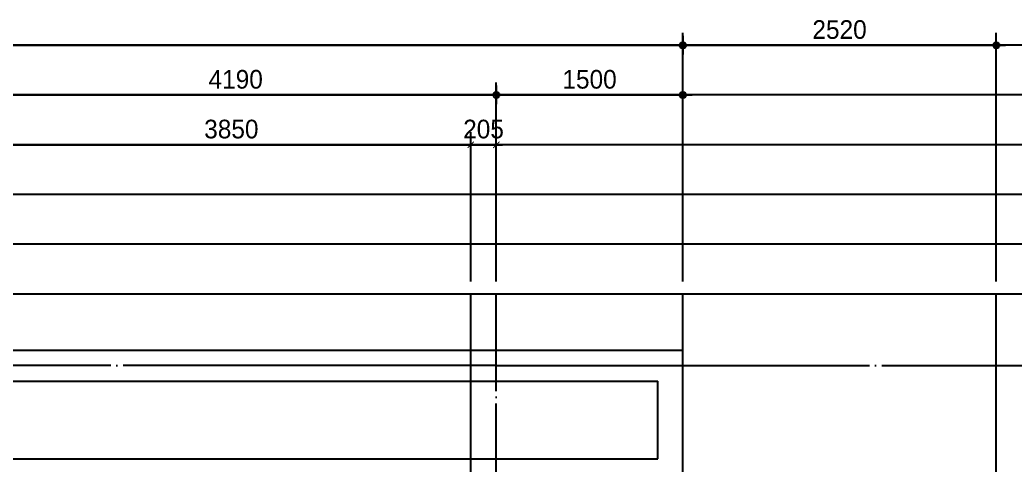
# Model space of a CAD drawing. Header units: millimetres. Extents: x -24416 to 92204, y -190080 to 23760.
# Drawn here: x 76516 to 84517, y -169908 to -166330 of the extents above; entities that cross this region are included whole.
import ezdxf

# ---------------------------------------------------------------- set-up
doc = ezdxf.new("R2010")
doc.units = ezdxf.units.MM
doc.header["$LTSCALE"] = 50
doc.linetypes.add('AUDIT_D_220706163347-0', pattern=[0])
doc.linetypes.add('CEN', pattern=[62, 60, -1, 0, -1])
doc.layers.get('defpoints').update_dxf_attribs({"color": 139})
for name, color, linetype in [('AA-XXXX-DIMS', 7, 'Continuous'), ('CEN_CON', 1, 'CEN'), ('CEN_WALL', 12, 'CEN'), ('CONC', 2, 'Continuous'), ('DIM', 7, 'AUDIT_D_220706163347-0')]:
    doc.layers.add(name, color=color, linetype=linetype)
doc.layers.add('AA-XXXX-MC', color=153, linetype='AUDIT_D_220706163347-0', plot=False)
doc.layers.add('MC', color=135, linetype='Continuous', plot=False)
doc.styles.add('HAUD01', font='Dotum.ttf')
doc.styles.add('맑은고딕', font='malgun.ttf', dxfattribs={"width": 0.9})
doc.dimstyles.new('DIM-50', dxfattribs={"dimscale": 50, "dimtxt": 3, "dimasz": 1, "dimexe": 2, "dimexo": 2, "dimgap": 1, "dimtad": 1, "dimdec": 0, "dimzin": 0, "dimdsep": 46, "dimtxsty": '맑은고딕', "dimblk1": 'DIMDOT', "dimblk2": 'DIMDOT', "dimsah": 1, "dimcen": 0.09, "dimdle": 2, "dimclrd": 7, "dimclre": 7, "dimclrt": 3, "dimadec": 0, "dimazin": 0, "dimtfac": 1, "dimtdec": 0, "dimtix": 1, "dimtmove": 2, "dimatfit": 3, "dimldrblk": 'DIMDOT', "dimfxl": 1, "dimtolj": 1, "dimtzin": 0, "dimarcsym": 0})
doc.dimstyles.new('MCDIM-50', dxfattribs={"dimscale": 50, "dimtxt": 3, "dimasz": 1, "dimexe": 2, "dimexo": 2, "dimgap": 1, "dimtad": 1, "dimdec": 0, "dimzin": 0, "dimdsep": 46, "dimtxsty": '맑은고딕', "dimblk1": 'ARCHTICK', "dimblk2": 'ARCHTICK', "dimsah": 1, "dimcen": 0.09, "dimdle": 2, "dimclrd": 7, "dimclre": 7, "dimclrt": 3, "dimadec": 0, "dimazin": 0, "dimtfac": 1, "dimtdec": 0, "dimtix": 1, "dimtmove": 2, "dimatfit": 3, "dimldrblk": 'ARCHTICK', "dimfxl": 1, "dimtolj": 1, "dimtzin": 0, "dimarcsym": 0})

# ---------------------------------------------------------------- blocks, each defined once
blk = doc.blocks.new('U-131B(확장)', base_point=(284085.3, -109269.8))
at = {"layer": 'CEN_CON'}
for p, q in [((311400.3, -100989.8), (311400.3, -97239.8)), ((313920.3, -109569.8), (313920.3, -97239.8)), ((309900.3, -97419.8), (305345.3, -97419.8))]:
    blk.add_line(p, q, dxfattribs=at)
at = {"layer": 'CEN_WALL'}
blk.add_line((309900.3, -100724.8), (309900.3, -97239.8), dxfattribs=at)
at = {"layer": 'CONC'}
for p, q in [((305445.3, -97294.8), (311400.3, -97294.8)), ((311400.3, -99409.8), (311400.3, -97294.8)), ((305695.3, -97544.8), (311200.3, -97544.8)), ((311200.3, -98169.8), (311200.3, -97544.8)), ((305695.3, -98169.8), (310285.3, -98169.8)), ((310285.3, -98169.8), (311200.3, -98169.8))]:
    blk.add_line(p, q, dxfattribs=at)
at = {"layer": 'MC'}
blk.add_line((309695.3, -100724.8), (309695.3, -97239.8), dxfattribs=at)
blk = doc.blocks.new('DIMDOT')
at = {"layer": 'AA-XXXX-DIMS'}
for p, q in [((-1.5, 0), (1.5, 0)), ((0, -1.5), (0, 1.5))]:
    blk.add_line(p, q, dxfattribs=at)
for radius in [0.5, 0.25]:
    blk.add_circle((0, 0), radius, dxfattribs=at)
blk = doc.blocks.new('*D172')
at = {"layer": 'defpoints', "color": 0, "transparency": 16777216}
for p in [(30191.9, -190693), (26001.9, -192293), (30191.9, -192293)]:
    blk.add_point(p, dxfattribs=at)
at = {"layer": 'DIM', "color": 7, "lineweight": -2, "transparency": 16777216}
for p, q in [((26001.9, -192193), (26001.9, -190593)), ((30191.9, -192193), (30191.9, -190593)), ((26051.9, -190693), (30141.9, -190693))]:
    blk.add_line(p, q, dxfattribs=at)
at = {"layer": 'DIM', "color": 7, "lineweight": -2, "transparency": 16777216, "xscale": 50, "yscale": 50, "zscale": 50, "rotation": 180}
blk.add_blockref('DIMDOT', (26001.9, -190693), dxfattribs=at)
at = {"layer": 'DIM', "color": 7, "lineweight": -2, "transparency": 16777216, "xscale": 50, "yscale": 50, "zscale": 50}
blk.add_blockref('DIMDOT', (30191.9, -190693), dxfattribs=at)
at = {"layer": 'DIM', "color": 3, "transparency": 16777216, "insert": (28096.9, -190567.9), "char_height": 150, "attachment_point": 5, "style": 'HAUD01'}
blk.add_mtext('\\A1;4190', dxfattribs=at)
blk = doc.blocks.new('*D173')
at = {"layer": 'defpoints', "color": 0, "transparency": 16777216}
for p in [(31691.9, -190693), (30191.9, -192293), (31691.9, -192293)]:
    blk.add_point(p, dxfattribs=at)
at = {"layer": 'DIM', "color": 7, "lineweight": -2, "transparency": 16777216}
for p, q in [((30191.9, -192193), (30191.9, -190593)), ((31691.9, -192193), (31691.9, -190593)), ((30241.9, -190693), (31641.9, -190693))]:
    blk.add_line(p, q, dxfattribs=at)
at = {"layer": 'DIM', "color": 7, "lineweight": -2, "transparency": 16777216, "xscale": 50, "yscale": 50, "zscale": 50, "rotation": 180}
blk.add_blockref('DIMDOT', (30191.9, -190693), dxfattribs=at)
at = {"layer": 'DIM', "color": 7, "lineweight": -2, "transparency": 16777216, "xscale": 50, "yscale": 50, "zscale": 50}
blk.add_blockref('DIMDOT', (31691.9, -190693), dxfattribs=at)
at = {"layer": 'DIM', "color": 3, "transparency": 16777216, "insert": (30941.9, -190567.9), "char_height": 150, "attachment_point": 5, "style": 'HAUD01'}
blk.add_mtext('\\A1;1500', dxfattribs=at)
blk = doc.blocks.new('*D174')
at = {"layer": 'defpoints', "color": 0, "transparency": 16777216}
for p in [(34211.9, -190293), (31691.9, -192293), (34211.9, -192293)]:
    blk.add_point(p, dxfattribs=at)
at = {"layer": 'DIM', "color": 7, "lineweight": -2, "transparency": 16777216}
for p, q in [((31691.9, -192193), (31691.9, -190193)), ((34211.9, -192193), (34211.9, -190193)), ((31741.9, -190293), (34161.9, -190293))]:
    blk.add_line(p, q, dxfattribs=at)
at = {"layer": 'DIM', "color": 7, "lineweight": -2, "transparency": 16777216, "xscale": 50, "yscale": 50, "zscale": 50, "rotation": 180}
blk.add_blockref('DIMDOT', (31691.9, -190293), dxfattribs=at)
at = {"layer": 'DIM', "color": 7, "lineweight": -2, "transparency": 16777216, "xscale": 50, "yscale": 50, "zscale": 50}
blk.add_blockref('DIMDOT', (34211.9, -190293), dxfattribs=at)
at = {"layer": 'DIM', "color": 3, "transparency": 16777216, "insert": (32951.9, -190167.9), "char_height": 150, "attachment_point": 5, "style": 'HAUD01'}
blk.add_mtext('\\A1;2520', dxfattribs=at)
blk = doc.blocks.new('*D175')
at = {"layer": 'defpoints', "color": 0, "transparency": 16777216}
for p in [(31691.9, -190293), (4681.9, -192293), (31691.9, -192293)]:
    blk.add_point(p, dxfattribs=at)
at = {"layer": 'DIM', "color": 7, "lineweight": -2, "transparency": 16777216}
for p, q in [((4681.9, -192193), (4681.9, -190193)), ((31691.9, -192193), (31691.9, -190193)), ((4731.9, -190293), (31641.9, -190293))]:
    blk.add_line(p, q, dxfattribs=at)
at = {"layer": 'DIM', "color": 7, "lineweight": -2, "transparency": 16777216, "xscale": 50, "yscale": 50, "zscale": 50, "rotation": 180}
blk.add_blockref('DIMDOT', (4681.9, -190293), dxfattribs=at)
at = {"layer": 'DIM', "color": 7, "lineweight": -2, "transparency": 16777216, "xscale": 50, "yscale": 50, "zscale": 50}
blk.add_blockref('DIMDOT', (31691.9, -190293), dxfattribs=at)
at = {"layer": 'DIM', "color": 3, "transparency": 16777216, "insert": (18186.9, -190167.9), "char_height": 150, "attachment_point": 5, "style": 'HAUD01'}
blk.add_mtext('\\A1;27010', dxfattribs=at)
blk = doc.blocks.new('_ArchTick')
at = {"color": 0, "linetype": 'ByBlock', "const_width": 0.15}
blk.add_lwpolyline([(-0.5, -0.5), (0.5, 0.5)], dxfattribs=at)
blk = doc.blocks.new('*D192')
at = {"layer": 'defpoints', "color": 0, "linetype": 'ByBlock', "transparency": 16777216}
for p in [(29986.9, -191093), (26136.9, -192293), (29986.9, -192293)]:
    blk.add_point(p, dxfattribs=at)
at = {"layer": 'DIM', "color": 7, "linetype": 'ByBlock', "lineweight": -2, "transparency": 16777216}
for p, q in [((26136.9, -192193), (26136.9, -190993)), ((29986.9, -192193), (29986.9, -190993)), ((26036.9, -191093), (30086.9, -191093))]:
    blk.add_line(p, q, dxfattribs=at)
at = {"layer": 'DIM', "color": 7, "linetype": 'ByBlock', "lineweight": -2, "transparency": 16777216, "xscale": 50, "yscale": 50, "zscale": 50, "rotation": 180}
blk.add_blockref('_ArchTick', (26136.9, -191093), dxfattribs=at)
at = {"layer": 'DIM', "color": 7, "linetype": 'ByBlock', "lineweight": -2, "transparency": 16777216, "xscale": 50, "yscale": 50, "zscale": 50}
blk.add_blockref('_ArchTick', (29986.9, -191093), dxfattribs=at)
at = {"layer": 'DIM', "color": 3, "linetype": 'ByBlock', "transparency": 16777216, "insert": (28061.9, -190967.9), "char_height": 150, "attachment_point": 5, "style": 'HAUD01'}
blk.add_mtext('\\A1;3850', dxfattribs=at)
blk = doc.blocks.new('*D193')
at = {"layer": 'defpoints', "color": 0, "linetype": 'ByBlock', "transparency": 16777216}
for p in [(30191.9, -191093), (29986.9, -192293), (30191.9, -192293)]:
    blk.add_point(p, dxfattribs=at)
at = {"layer": 'DIM', "color": 7, "linetype": 'ByBlock', "lineweight": -2, "transparency": 16777216}
for p, q in [((29986.9, -192193), (29986.9, -190993)), ((30191.9, -192193), (30191.9, -190993)), ((29986.9, -191093), (29936.9, -191093)), ((29986.9, -191093), (30191.9, -191093)), ((30191.9, -191093), (30241.9, -191093))]:
    blk.add_line(p, q, dxfattribs=at)
at = {"layer": 'DIM', "color": 7, "linetype": 'ByBlock', "lineweight": -2, "transparency": 16777216, "xscale": 50, "yscale": 50, "zscale": 50}
blk.add_blockref('_ArchTick', (29986.9, -191093), dxfattribs=at)
at = {"layer": 'DIM', "color": 7, "linetype": 'ByBlock', "lineweight": -2, "transparency": 16777216, "xscale": 50, "yscale": 50, "zscale": 50, "rotation": 180}
blk.add_blockref('_ArchTick', (30191.9, -191093), dxfattribs=at)
at = {"layer": 'DIM', "color": 3, "linetype": 'ByBlock', "transparency": 16777216, "insert": (30089.4, -190967.9), "char_height": 150, "attachment_point": 5, "style": 'HAUD01'}
blk.add_mtext('\\A1;205', dxfattribs=at)
blk = doc.blocks.new('DIM-1108')
at = {"layer": 'DIM'}
for base, p1, p2, override, picture, middle in [((31691.9, -190293), (4681.9, -192293), (31691.9, -192293), {"dimscale": 50, "dimtxsty": 'HAUD01'}, '*D175', (18186.9, -190167.9)), ((34211.9, -190293), (31691.9, -192293), (34211.9, -192293), {"dimtxsty": 'HAUD01'}, '*D174', (32951.9, -190167.9)), ((30191.9, -190693), (26001.9, -192293), (30191.9, -192293), {"dimscale": 50, "dimtxsty": 'HAUD01'}, '*D172', (28096.9, -190567.9)), ((31691.9, -190693), (30191.9, -192293), (31691.9, -192293), {"dimscale": 50, "dimtxsty": 'HAUD01'}, '*D173', (30941.9, -190567.9))]:
    dim = blk.add_linear_dim(base=base, p1=p1, p2=p2, dimstyle='DIM-50', override=override, dxfattribs=at)
    dim.commit()
    dim.dimension.update_dxf_attribs({"geometry": picture, "text_midpoint": middle})
at = {"layer": 'DIM', "linetype": 'ByBlock'}
for base, p1, p2, picture, middle in [((29986.9, -191093), (26136.9, -192293), (29986.9, -192293), '*D192', (28061.9, -190967.9)), ((30191.9, -191093), (29986.9, -192293), (30191.9, -192293), '*D193', (30089.4, -190967.9))]:
    dim = blk.add_linear_dim(base=base, p1=p1, p2=p2, dimstyle='MCDIM-50', override={"dimtxsty": 'HAUD01'}, dxfattribs=at)
    dim.commit()
    dim.dimension.update_dxf_attribs({"geometry": picture, "text_midpoint": middle})

msp = doc.modelspace()

# ---------------------------------------------------------------- linework, layer by layer
at = {"layer": 'AA-XXXX-MC'}
msp.add_line((80140.8, -168983), (80140.8, -168533), dxfattribs=at)
at = {"layer": 'CEN_CON'}
for p, q in [((80345.8, -168983), (80345.8, -168533)), ((81845.8, -168983), (81845.8, -168533)), ((84365.8, -168983), (84365.8, -168533)), ((80345.8, -169108), (84965.8, -169108))]:
    msp.add_line(p, q, dxfattribs=at)
at = {"layer": 'defpoints'}
for points in [[(86965.8, -166533), (52230.8, -166533), (52230.8, -183258), (86965.8, -183258)], [(86565.8, -166933), (52630.8, -166933), (52630.8, -182858), (86565.8, -182858)], [(86165.8, -167333), (53030.8, -167333), (53030.8, -182458), (86165.8, -182458)], [(85765.8, -167733), (53430.8, -167733), (53430.8, -182058), (85765.8, -182058)], [(85365.8, -168133), (53830.8, -168133), (53830.8, -181658), (85365.8, -181658)], [(84965.8, -168533), (54230.8, -168533), (54230.8, -181258), (84965.8, -181258)]]:
    msp.add_lwpolyline(points, close=True, dxfattribs=at)

# ---------------------------------------------------------------- block references
for name, p in [('DIM-1108', (50153.9, 23760)), ('U-131B(확장)', (54530.8, -180958))]:
    msp.add_blockref(name, p)

doc.saveas('drawing.dxf')
